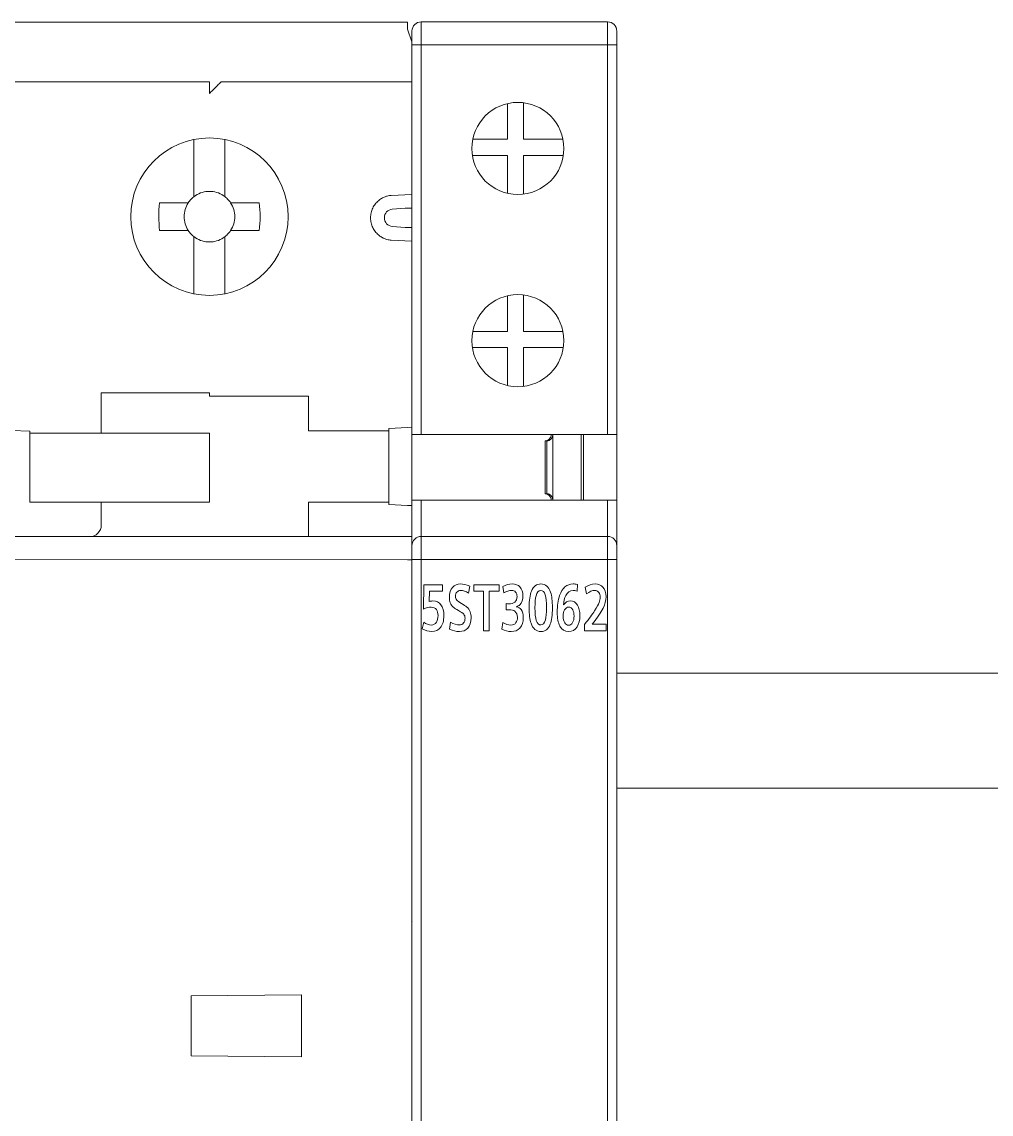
# Model space of a CAD drawing. Header units: millimetres. Extents: x 1359 to 3577, y 1336 to 3557.
# Drawn here: x 3165.74 to 3207.85, y 2729.9 to 2777.34 of the extents above; entities that cross this region are included whole.
import ezdxf

# ---------------------------------------------------------------- set-up
doc = ezdxf.new("R2010")
doc.units = ezdxf.units.MM
doc.layers.add('000-PI-Oprema', color=30, linetype='Continuous', lineweight=5)
doc.layers.add('002-PI-Kabelska kanalica', color=150, linetype='Continuous')

msp = doc.modelspace()

# ---------------------------------------------------------------- linework, layer by layer
at = {"layer": '000-PI-Oprema', "color": 0, "lineweight": 0}
for p, q in [((3165.291, 2777.331), (3170.091, 2777.331)), ((3170.091, 2777.331), (3177.711, 2777.331)), ((3177.711, 2777.331), (3182.491, 2777.331)), ((3182.691, 2776.481), (3182.491, 2777.031)), ((3182.691, 2776.481), (3182.691, 2773.881)), ((3164.891, 2774.731), (3173.891, 2774.731)), ((3174.391, 2774.731), (3182.691, 2774.731)), ((3182.691, 2773.881), (3182.691, 2770.161)), ((3173.216, 2772.232), (3173.216, 2772.157)), ((3173.216, 2772.157), (3173.216, 2770.038)), ((3174.566, 2772.157), (3174.566, 2772.232)), ((3174.566, 2770.038), (3174.566, 2772.157)), ((3173.216, 2769.75), (3173.216, 2770.038)), ((3174.566, 2769.75), (3174.566, 2770.038)), ((3182.691, 2769.844), (3181.785, 2769.806)), ((3171.727, 2769.481), (3172.585, 2769.481)), ((3175.197, 2769.481), (3176.055, 2769.481)), ((3182.391, 2769.257), (3181.837, 2769.209)), ((3182.691, 2769.257), (3182.691, 2768.405)), ((3171.727, 2768.281), (3172.585, 2768.281)), ((3176.055, 2768.281), (3175.197, 2768.281)), ((3182.391, 2768.405), (3181.837, 2768.454)), ((3173.216, 2767.725), (3173.216, 2768.013)), ((3173.216, 2767.725), (3173.216, 2765.605)), ((3174.566, 2767.725), (3174.566, 2768.013)), ((3174.566, 2765.605), (3174.566, 2767.725)), ((3181.785, 2767.856), (3182.691, 2767.818)), ((3182.691, 2767.501), (3182.691, 2759.734)), ((3173.216, 2765.605), (3173.216, 2765.531)), ((3174.566, 2765.531), (3174.566, 2765.605)), ((3182.696, 2763.381), (3182.691, 2763.381)), ((3173.891, 2761.231), (3169.191, 2761.231)), ((3169.191, 2759.481), (3169.191, 2761.231)), ((3173.891, 2761.081), (3173.891, 2761.231)), ((3178.191, 2761.081), (3173.891, 2761.081)), ((3178.191, 2759.581), (3178.191, 2761.081)), ((3165.291, 2759.599), (3166.091, 2759.557)), ((3182.491, 2759.723), (3181.691, 2759.681)), ((3181.691, 2759.581), (3181.691, 2759.681)), ((3182.691, 2759.734), (3182.491, 2759.723)), ((3182.691, 2759.734), (3182.691, 2756.329)), ((3166.091, 2759.557), (3166.091, 2759.481)), ((3166.091, 2759.481), (3169.191, 2759.481)), ((3166.091, 2759.481), (3166.091, 2756.481)), ((3169.191, 2759.481), (3169.591, 2759.481)), ((3169.591, 2759.481), (3173.891, 2759.481)), ((3173.891, 2759.481), (3173.891, 2756.481)), ((3178.591, 2759.581), (3178.191, 2759.581)), ((3181.691, 2759.581), (3178.591, 2759.581)), ((3181.691, 2756.481), (3181.691, 2759.581)), ((3182.691, 2758.781), (3182.696, 2758.781)), ((3169.191, 2756.481), (3166.091, 2756.481)), ((3169.191, 2756.481), (3169.591, 2756.481)), ((3169.191, 2756.481), (3169.191, 2755.481)), ((3173.891, 2756.481), (3169.591, 2756.481)), ((3178.191, 2756.481), (3178.591, 2756.481)), ((3178.191, 2756.481), (3178.191, 2754.981)), ((3181.691, 2756.481), (3178.591, 2756.481)), ((3181.691, 2756.381), (3181.691, 2756.481)), ((3182.491, 2756.339), (3181.691, 2756.381)), ((3182.491, 2756.339), (3182.691, 2756.329)), ((3182.691, 2756.329), (3182.691, 2754.131)), ((3182.691, 2754.981), (3165.091, 2754.981)), ((3182.491, 2753.981), (3165.091, 2753.986)), ((3182.491, 2753.981), (3182.691, 2753.981)), ((3182.691, 2754.131), (3182.691, 2729.964)), ((3182.691, 2749.281), (3182.696, 2749.281)), ((3182.696, 2746.936), (3182.691, 2746.931)), ((3182.691, 2739.531), (3182.696, 2739.526)), ((3182.691, 2738.281), (3182.696, 2738.295)), ((3173.091, 2735.031), (3177.891, 2735.073)), ((3173.091, 2732.431), (3173.091, 2735.031)), ((3177.891, 2735.073), (3177.891, 2732.389)), ((3177.891, 2732.389), (3173.091, 2732.431))]:
    msp.add_line(p, q, dxfattribs=at)
at = {"layer": '000-PI-Oprema', "color": 0, "linetype": 'ByBlock', "lineweight": 0}
for p, q in [((3183.091, 2777.344), (3191.191, 2777.344)), ((3183.091, 2776.344), (3183.091, 2777.344)), ((3191.191, 2776.344), (3191.191, 2777.344)), ((3182.691, 2776.344), (3182.691, 2776.944)), ((3191.591, 2776.944), (3191.591, 2776.344)), ((3182.691, 2759.419), (3182.691, 2776.344)), ((3183.091, 2776.344), (3182.691, 2776.344)), ((3183.091, 2759.419), (3183.091, 2776.344)), ((3183.091, 2776.344), (3191.191, 2776.344)), ((3191.191, 2759.419), (3191.191, 2776.344)), ((3191.591, 2776.344), (3191.191, 2776.344)), ((3191.591, 2776.344), (3191.591, 2759.419)), ((3186.84, 2773.792), (3186.84, 2772.244)), ((3187.54, 2773.828), (3187.54, 2772.244)), ((3185.332, 2772.244), (3186.84, 2772.244)), ((3187.54, 2772.244), (3189.251, 2772.244)), ((3185.314, 2771.544), (3186.84, 2771.544)), ((3186.84, 2771.544), (3186.84, 2769.895)), ((3187.54, 2769.86), (3187.54, 2771.544)), ((3189.269, 2771.544), (3187.54, 2771.544)), ((3186.84, 2765.442), (3186.84, 2763.894)), ((3187.54, 2765.478), (3187.54, 2763.894)), ((3185.332, 2763.894), (3186.84, 2763.894)), ((3187.54, 2763.894), (3189.251, 2763.894)), ((3186.84, 2763.194), (3185.314, 2763.194)), ((3186.84, 2763.194), (3186.84, 2761.545)), ((3189.269, 2763.194), (3187.54, 2763.194)), ((3187.54, 2761.51), (3187.54, 2763.194)), ((3183.091, 2759.419), (3182.691, 2759.419)), ((3182.691, 2759.144), (3182.691, 2759.419)), ((3182.691, 2756.569), (3182.691, 2759.144)), ((3191.191, 2759.419), (3183.091, 2759.419)), ((3188.481, 2756.844), (3188.481, 2759.144)), ((3188.481, 2759.144), (3188.552, 2759.144)), ((3188.552, 2756.844), (3188.552, 2759.144)), ((3188.567, 2759.144), (3188.552, 2759.144)), ((3188.814, 2759.419), (3188.814, 2756.569)), ((3190.036, 2756.569), (3190.036, 2759.419)), ((3190.141, 2759.419), (3190.141, 2756.569)), ((3191.591, 2759.419), (3191.191, 2759.419)), ((3191.591, 2759.419), (3191.591, 2756.569)), ((3188.552, 2756.844), (3188.481, 2756.844)), ((3188.567, 2756.844), (3188.552, 2756.844)), ((3182.691, 2754.594), (3182.691, 2756.569)), ((3182.691, 2756.569), (3183.091, 2756.569)), ((3191.191, 2756.569), (3183.091, 2756.569)), ((3183.091, 2756.569), (3183.091, 2754.994)), ((3191.191, 2756.569), (3191.591, 2756.569)), ((3191.191, 2754.994), (3191.191, 2756.569)), ((3191.591, 2756.569), (3191.591, 2754.594)), ((3191.191, 2754.994), (3183.091, 2754.994)), ((3183.091, 2753.994), (3183.091, 2754.994)), ((3191.191, 2753.994), (3191.191, 2754.994)), ((3182.691, 2753.994), (3182.691, 2754.594)), ((3191.591, 2754.594), (3191.591, 2753.994)), ((3182.691, 2727.383), (3182.691, 2753.994)), ((3183.091, 2753.994), (3182.691, 2753.994)), ((3183.091, 2727.638), (3183.091, 2753.994)), ((3191.191, 2753.994), (3183.091, 2753.994)), ((3191.591, 2753.994), (3191.191, 2753.994)), ((3191.191, 2727.638), (3191.191, 2753.994)), ((3191.591, 2753.994), (3191.591, 2727.383)), ((3191.591, 2753.994), (3191.591, 2727.383)), ((3183.19, 2751.836), (3183.213, 2752.894)), ((3183.213, 2752.894), (3184.024, 2752.894)), ((3183.455, 2752.612), (3183.443, 2752.166)), ((3184.024, 2752.612), (3183.455, 2752.612)), ((3184.024, 2752.894), (3184.024, 2752.612)), ((3185.201, 2752.826), (3185.151, 2752.529)), ((3185.38, 2752.612), (3185.38, 2752.894)), ((3185.38, 2752.894), (3186.473, 2752.894)), ((3185.798, 2752.612), (3185.38, 2752.612)), ((3185.798, 2750.894), (3185.798, 2752.612)), ((3186.473, 2752.612), (3186.049, 2752.612)), ((3186.049, 2752.612), (3186.049, 2750.894)), ((3186.473, 2752.894), (3186.473, 2752.612)), ((3186.683, 2752.537), (3186.634, 2752.819)), ((3189.884, 2752.904), (3189.864, 2752.61)), ((3190.278, 2752.496), (3190.217, 2752.787)), ((3186.785, 2751.799), (3186.785, 2752.071)), ((3183.132, 2750.984), (3183.201, 2751.272)), ((3184.323, 2750.964), (3184.359, 2751.269)), ((3186.591, 2750.966), (3186.643, 2751.252)), ((3190.192, 2750.894), (3190.192, 2751.172)), ((3190.524, 2751.176), (3191.132, 2751.176)), ((3191.132, 2751.176), (3191.132, 2750.894)), ((3186.049, 2750.894), (3185.798, 2750.894)), ((3191.132, 2750.894), (3190.192, 2750.894))]:
    msp.add_line(p, q, dxfattribs=at)
for centre in [(3187.291, 2771.844), (3187.291, 2763.494)]:
    msp.add_circle(centre, 2, dxfattribs=at)
at = {"layer": '000-PI-Oprema', "color": 0, "lineweight": 0}
msp.add_circle((3173.891, 2768.881), 3.418, dxfattribs=at)
at = {"layer": '000-PI-Oprema', "color": 0, "linetype": 'ByBlock', "lineweight": 0}
for centre, start, end in [((3183.091, 2776.944), 90, 180), ((3191.191, 2776.944), 0, 90), ((3183.091, 2754.594), 90, 180), ((3191.191, 2754.594), 0, 90)]:
    msp.add_arc(centre, 0.4, start, end, dxfattribs=at)
at = {"layer": '000-PI-Oprema', "color": 0, "lineweight": 0}
for centre, radius, start, end in [((3173.891, 2768.881), 1.1, 136.9319, 146.9443), ((3173.891, 2768.881), 1.1, 135, 136.9319), ((3173.891, 2768.881), 1.1, 123.0557, 133.0681), ((3173.891, 2768.881), 1.1, 46.9319, 56.9443), ((3173.891, 2768.881), 1.1, 45, 46.9319), ((3173.891, 2768.881), 1.1, 43.0681, 45), ((3173.891, 2768.881), 1.1, 33.0557, 43.0681), ((3173.891, 2768.881), 1.1, 213.0557, 223.0681), ((3173.891, 2768.881), 1.1, 316.9319, 326.9443), ((3173.891, 2768.881), 1.1, 226.9319, 236.9443), ((3173.891, 2768.881), 1.1, 303.0557, 313.0681), ((3173.891, 2768.881), 1.1, 313.0681, 315), ((3173.891, 2768.881), 1.1, 315, 316.9319), ((3168.691, 2755.481), 0.5, 270, 0)]:
    msp.add_arc(centre, radius, start, end, dxfattribs=at)
for points, knots in [([(3182.491, 2777.031), (3182.491, 2777.088), (3182.491, 2777.141), (3182.491, 2777.277), (3182.491, 2777.331), (3182.491, 2777.331)], [0.262243, 0.262243, 0.262243, 0.262243, 0.5, 0.5, 1, 1, 1, 1]), ([(3173.891, 2774.231), (3173.891, 2774.362), (3173.891, 2774.492), (3173.891, 2774.677), (3173.891, 2774.731), (3173.891, 2774.731)], [0, 0, 0, 0, 0.5, 0.5, 1, 1, 1, 1]), ([(3173.891, 2774.231), (3173.913, 2774.253), (3173.957, 2774.297), (3174.021, 2774.361), (3174.092, 2774.432), (3174.169, 2774.509), (3174.245, 2774.585), (3174.308, 2774.648), (3174.355, 2774.695), (3174.386, 2774.726), (3174.389, 2774.729), (3174.391, 2774.731)], [0, 0, 0, 0, 0.097283, 0.192791, 0.287384, 0.42418, 0.554334, 0.675821, 0.789691, 0.896334, 1, 1, 1, 1]), ([(3182.691, 2770.16), (3182.691, 2770.16), (3182.691, 2770.158), (3182.691, 2770.145), (3182.691, 2770.123), (3182.691, 2770.084), (3182.691, 2770.014), (3182.691, 2769.901), (3182.691, 2769.763), (3182.691, 2769.606), (3182.691, 2769.435), (3182.691, 2769.316), (3182.691, 2769.257)], [0, 0, 0, 0, 0.062572, 0.124512, 0.186422, 0.248903, 0.373491, 0.498598, 0.623567, 0.749199, 0.874318, 1, 1, 1, 1]), ([(3174.491, 2769.803), (3174.314, 2769.919), (3174.103, 2769.981), (3173.68, 2769.981), (3173.469, 2769.919), (3173.291, 2769.803)], [0, 0, 0, 0, 0.5, 0.5, 1, 1, 1, 1]), ([(3181.785, 2767.856), (3181.754, 2767.86), (3181.694, 2767.867), (3181.605, 2767.888), (3181.494, 2767.924), (3181.365, 2767.987), (3181.22, 2768.092), (3181.088, 2768.231), (3180.979, 2768.408), (3180.907, 2768.611), (3180.883, 2768.831), (3180.907, 2769.052), (3180.979, 2769.254), (3181.088, 2769.432), (3181.219, 2769.57), (3181.365, 2769.676), (3181.508, 2769.744), (3181.649, 2769.789), (3181.739, 2769.8), (3181.785, 2769.806)], [0, 0, 0, 0, 0.031513, 0.062833, 0.094232, 0.152293, 0.210532, 0.279327, 0.348301, 0.424071, 0.50002, 0.57579, 0.651739, 0.720534, 0.789508, 0.84757, 0.905809, 0.95275, 1, 1, 1, 1]), ([(3171.727, 2769.481), (3171.703, 2769.282), (3171.679, 2768.881), (3171.703, 2768.48), (3171.728, 2768.281), (3171.727, 2768.281)], [0, 0, 0, 0, 0.5, 1, 1.000008, 1.000008, 1.000008, 1.000008]), ([(3175.197, 2769.481), (3175.13, 2769.481), (3175.005, 2769.481), (3174.874, 2769.481), (3174.813, 2769.481)], [0, 0, 0, 0, 0.54278, 1, 1, 1, 1]), ([(3181.837, 2768.454), (3181.744, 2768.462), (3181.654, 2768.506), (3181.528, 2768.644), (3181.491, 2768.738), (3181.491, 2768.925), (3181.528, 2769.018), (3181.654, 2769.156), (3181.744, 2769.2), (3181.837, 2769.209)], [0, 0, 0, 0, 0.25, 0.25, 0.5, 0.5, 0.75, 0.75, 1, 1, 1, 1]), ([(3182.691, 2769.257), (3182.691, 2769.257), (3182.659, 2769.257), (3182.548, 2769.257), (3182.47, 2769.257), (3182.391, 2769.257)], [0, 0, 0, 0, 0.5, 0.5, 1, 1, 1, 1]), ([(3172.969, 2768.281), (3172.969, 2768.281), (3172.854, 2768.459), (3172.791, 2768.67), (3172.791, 2768.881)], [0, 0, 0, 0, 0.0000079, 0.5000079, 0.5000079, 0.5000079, 0.5000079]), ([(3172.585, 2768.281), (3172.653, 2768.281), (3172.777, 2768.281), (3172.909, 2768.281), (3172.969, 2768.281)], [0, 0, 0, 0, 0.54278, 1, 1, 1, 1]), ([(3175.197, 2768.281), (3175.13, 2768.281), (3175.006, 2768.281), (3174.874, 2768.281), (3174.813, 2768.281)], [0, 0, 0, 0, 0.540007, 1, 1, 1, 1]), ([(3182.691, 2768.405), (3182.691, 2768.405), (3182.662, 2768.405), (3182.545, 2768.405), (3182.462, 2768.405), (3182.391, 2768.405)], [0, 0, 0, 0, 0.5, 0.5, 1, 1, 1, 1]), ([(3182.691, 2768.405), (3182.691, 2768.376), (3182.691, 2768.316), (3182.691, 2768.229), (3182.691, 2768.142), (3182.691, 2768.031), (3182.691, 2767.899), (3182.691, 2767.762), (3182.691, 2767.648), (3182.691, 2767.566), (3182.691, 2767.512), (3182.691, 2767.505), (3182.691, 2767.502)], [0, 0, 0, 0, 0.06314, 0.125631, 0.188079, 0.251095, 0.376332, 0.501694, 0.62641, 0.751388, 0.875439, 1, 1, 1, 1]), ([(3173.291, 2767.959), (3173.469, 2767.844), (3173.68, 2767.781), (3174.103, 2767.781), (3174.314, 2767.844), (3174.491, 2767.959)], [0, 0, 0, 0, 0.5, 0.5, 1, 1, 1, 1]), ([(3182.691, 2754.131), (3182.691, 2754.13), (3182.691, 2754.128), (3182.691, 2754.113), (3182.691, 2754.085), (3182.691, 2754.041), (3182.691, 2754.001), (3182.691, 2753.981)], [0, 0, 0, 0, 0.169382, 0.332374, 0.500748, 0.7482, 1, 1, 1, 1])]:
    msp.add_open_spline(points, degree=3, knots=knots, dxfattribs=at)
for points in [[(3173.113, 2769.659), (3173.122, 2769.668), (3173.131, 2769.676), (3173.14, 2769.685)], [(3172.969, 2769.481), (3172.835, 2769.481), (3172.709, 2769.481), (3172.585, 2769.481)], [(3172.791, 2768.881), (3172.791, 2769.093), (3172.854, 2769.304), (3172.969, 2769.481)], [(3174.991, 2768.881), (3174.991, 2769.093), (3174.929, 2769.304), (3174.813, 2769.481)], [(3176.055, 2768.281), (3176.103, 2768.68), (3176.103, 2769.083), (3176.055, 2769.481)], [(3174.813, 2768.281), (3174.929, 2768.459), (3174.991, 2768.67), (3174.991, 2768.881)], [(3173.113, 2768.103), (3173.105, 2768.112), (3173.096, 2768.121), (3173.088, 2768.13)], [(3173.14, 2768.078), (3173.131, 2768.086), (3173.122, 2768.095), (3173.113, 2768.103)]]:
    msp.add_open_spline(points, degree=3, dxfattribs=at)
at = {"layer": '000-PI-Oprema', "color": 0, "linetype": 'ByBlock', "lineweight": 0}
for points, knots in [([(3188.487, 2759.144), (3188.507, 2759.144), (3188.548, 2759.15), (3188.609, 2759.18), (3188.665, 2759.227), (3188.709, 2759.289), (3188.736, 2759.355), (3188.744, 2759.4), (3188.745, 2759.419)], [0, 0, 0, 0, 0.175589, 0.351177, 0.526766, 0.702354, 0.877943, 1, 1, 1, 1]), ([(3188.813, 2759.419), (3188.812, 2759.407), (3188.811, 2759.395), (3188.807, 2759.373), (3188.804, 2759.363), (3188.798, 2759.343), (3188.795, 2759.334), (3188.784, 2759.306), (3188.775, 2759.288), (3188.759, 2759.263), (3188.753, 2759.255), (3188.741, 2759.239), (3188.728, 2759.224), (3188.715, 2759.212), (3188.701, 2759.199), (3188.694, 2759.194), (3188.673, 2759.178), (3188.659, 2759.169), (3188.637, 2759.16), (3188.63, 2759.157), (3188.616, 2759.152), (3188.61, 2759.15), (3188.59, 2759.145), (3188.578, 2759.144), (3188.567, 2759.144)], [0, 0, 0, 0, 0.078296, 0.078296, 0.144132, 0.144132, 0.209968, 0.209968, 0.34164, 0.34164, 0.407476, 0.407476, 0.473312, 0.539148, 0.539148, 0.604984, 0.604984, 0.736656, 0.736656, 0.802492, 0.802492, 0.868328, 0.868328, 1, 1, 1, 1]), ([(3188.745, 2756.569), (3188.744, 2756.588), (3188.736, 2756.633), (3188.709, 2756.699), (3188.665, 2756.761), (3188.609, 2756.808), (3188.548, 2756.837), (3188.507, 2756.844), (3188.487, 2756.844)], [0, 0, 0, 0, 0.122057, 0.297646, 0.473234, 0.648823, 0.824411, 1, 1, 1, 1]), ([(3188.567, 2756.844), (3188.578, 2756.844), (3188.59, 2756.843), (3188.61, 2756.838), (3188.616, 2756.836), (3188.63, 2756.831), (3188.637, 2756.828), (3188.659, 2756.818), (3188.673, 2756.81), (3188.694, 2756.794), (3188.701, 2756.789), (3188.715, 2756.777), (3188.728, 2756.763), (3188.741, 2756.749), (3188.753, 2756.733), (3188.759, 2756.725), (3188.775, 2756.7), (3188.784, 2756.682), (3188.795, 2756.654), (3188.798, 2756.644), (3188.804, 2756.625), (3188.807, 2756.615), (3188.811, 2756.593), (3188.812, 2756.581), (3188.813, 2756.569)], [0, 0, 0, 0, 0.131674, 0.131674, 0.197511, 0.197511, 0.263348, 0.263348, 0.395022, 0.395022, 0.460859, 0.460859, 0.526697, 0.592534, 0.592534, 0.658371, 0.658371, 0.790045, 0.790045, 0.855882, 0.855882, 0.921719, 0.921719, 1, 1, 1, 1]), ([(3184.354, 2752.112), (3184.33, 2752.177), (3184.318, 2752.252), (3184.318, 2752.531), (3184.367, 2752.68), (3184.546, 2752.881), (3184.658, 2752.927), (3184.918, 2752.927), (3185.051, 2752.893), (3185.201, 2752.826)], [0, 0, 0, 0, 0.147499, 0.147499, 0.478915, 0.478915, 0.764253, 0.764253, 1, 1, 1, 1]), ([(3184.645, 2752.576), (3184.602, 2752.529), (3184.581, 2752.468), (3184.581, 2752.326), (3184.599, 2752.272), (3184.635, 2752.228)], [0, 0, 0, 0, 0.539326, 0.539326, 1, 1, 1, 1]), ([(3185.151, 2752.529), (3185.018, 2752.605), (3184.904, 2752.644), (3184.74, 2752.644), (3184.685, 2752.622), (3184.645, 2752.576)], [0, 0, 0, 0, 0.576744, 0.576744, 1, 1, 1, 1]), ([(3186.634, 2752.819), (3186.766, 2752.891), (3186.902, 2752.927), (3187.187, 2752.927), (3187.299, 2752.883), (3187.467, 2752.707), (3187.51, 2752.577), (3187.51, 2752.241), (3187.467, 2752.113), (3187.382, 2752.026)], [0, 0, 0, 0, 0.239001, 0.239001, 0.484461, 0.484461, 0.74061, 0.74061, 1, 1, 1, 1]), ([(3187.193, 2752.575), (3187.151, 2752.623), (3187.09, 2752.647), (3186.919, 2752.647), (3186.81, 2752.61), (3186.683, 2752.537)], [0, 0, 0, 0, 0.463252, 0.463252, 1, 1, 1, 1]), ([(3186.785, 2752.071), (3186.821, 2752.067), (3186.853, 2752.064), (3187.006, 2752.064), (3187.098, 2752.09), (3187.223, 2752.198), (3187.257, 2752.276), (3187.257, 2752.46), (3187.235, 2752.526), (3187.193, 2752.575)], [0, 0, 0, 0, 0.066415, 0.066415, 0.367554, 0.367554, 0.712028, 0.712028, 1, 1, 1, 1]), ([(3187.862, 2751.219), (3187.808, 2751.383), (3187.781, 2751.607), (3187.781, 2752.214), (3187.814, 2752.454), (3187.964, 2752.823), (3188.102, 2752.927), (3188.491, 2752.927), (3188.631, 2752.806), (3188.766, 2752.406), (3188.791, 2752.182), (3188.791, 2751.576), (3188.759, 2751.335), (3188.609, 2750.965), (3188.473, 2750.862), (3188.085, 2750.862), (3187.941, 2750.982), (3187.862, 2751.219)], [0, 0, 0, 0, 0.102607, 0.102607, 0.215344, 0.215344, 0.359602, 0.359602, 0.508449, 0.508449, 0.605424, 0.605424, 0.712738, 0.712738, 0.850747, 0.850747, 1, 1, 1, 1]), ([(3188.489, 2751.371), (3188.522, 2751.49), (3188.538, 2751.664), (3188.538, 2752.149), (3188.519, 2752.333), (3188.438, 2752.58), (3188.372, 2752.644), (3188.191, 2752.644), (3188.124, 2752.567), (3188.051, 2752.3), (3188.035, 2752.126), (3188.035, 2751.64), (3188.054, 2751.455), (3188.136, 2751.209), (3188.201, 2751.144), (3188.38, 2751.144), (3188.448, 2751.221), (3188.489, 2751.371)], [0, 0, 0, 0, 0.111532, 0.111532, 0.232718, 0.232718, 0.368116, 0.368116, 0.509326, 0.509326, 0.615302, 0.615302, 0.730693, 0.730693, 0.859368, 0.859368, 1, 1, 1, 1]), ([(3189.276, 2752.022), (3189.355, 2752.136), (3189.454, 2752.194), (3189.707, 2752.194), (3189.811, 2752.129), (3189.952, 2751.892), (3189.984, 2751.745), (3189.984, 2751.352), (3189.943, 2751.186), (3189.773, 2750.928), (3189.652, 2750.862), (3189.325, 2750.862), (3189.198, 2750.94), (3189.041, 2751.241), (3189.003, 2751.441), (3189.003, 2751.979), (3189.038, 2752.22), (3189.22, 2752.759), (3189.415, 2752.927), (3189.742, 2752.927), (3189.805, 2752.919), (3189.884, 2752.904)], [0, 0, 0, 0, 0.089461, 0.089461, 0.19129, 0.19129, 0.276772, 0.276772, 0.371724, 0.371724, 0.473605, 0.473605, 0.585698, 0.585698, 0.686027, 0.686027, 0.793303, 0.793303, 0.969646, 0.969646, 1, 1, 1, 1]), ([(3189.864, 2752.61), (3189.797, 2752.635), (3189.741, 2752.647), (3189.557, 2752.647), (3189.448, 2752.571), (3189.32, 2752.31), (3189.288, 2752.178), (3189.276, 2752.022)], [0, 0, 0, 0, 0.154498, 0.154498, 0.648893, 0.648893, 1, 1, 1, 1]), ([(3190.192, 2751.172), (3190.383, 2751.415), (3190.527, 2751.613), (3190.727, 2751.92), (3190.793, 2752.039), (3190.853, 2752.203), (3190.868, 2752.28), (3190.868, 2752.44), (3190.846, 2752.509), (3190.804, 2752.561)], [0, 0, 0, 0, 0.241599, 0.241599, 0.48433, 0.48433, 0.720892, 0.720892, 1, 1, 1, 1]), ([(3190.217, 2752.787), (3190.359, 2752.88), (3190.504, 2752.927), (3190.792, 2752.927), (3190.904, 2752.882), (3191.076, 2752.694), (3191.121, 2752.555), (3191.121, 2752.208), (3191.079, 2752.044), (3190.904, 2751.699), (3190.747, 2751.464), (3190.524, 2751.176)], [0, 0, 0, 0, 0.197997, 0.197997, 0.390323, 0.390323, 0.600635, 0.600635, 0.791326, 0.791326, 1, 1, 1, 1]), ([(3190.804, 2752.561), (3190.756, 2752.618), (3190.695, 2752.647), (3190.522, 2752.647), (3190.408, 2752.597), (3190.278, 2752.496)], [0, 0, 0, 0, 0.421978, 0.421978, 1, 1, 1, 1]), ([(3183.443, 2752.166), (3183.496, 2752.18), (3183.548, 2752.187), (3183.75, 2752.187), (3183.867, 2752.132), (3184.034, 2751.909), (3184.076, 2751.75), (3184.076, 2751.332), (3184.027, 2751.161), (3183.841, 2750.919), (3183.713, 2750.862), (3183.397, 2750.862), (3183.258, 2750.902), (3183.132, 2750.984)], [0, 0, 0, 0, 0.060999, 0.060999, 0.245846, 0.245846, 0.438646, 0.438646, 0.644032, 0.644032, 0.829922, 0.829922, 1, 1, 1, 1]), ([(3184.635, 2752.228), (3184.669, 2752.187), (3184.737, 2752.135), (3184.946, 2752.016), (3185.02, 2751.969), (3185.139, 2751.872), (3185.193, 2751.797), (3185.247, 2751.638), (3185.26, 2751.556), (3185.26, 2751.263), (3185.211, 2751.11), (3185.025, 2750.909), (3184.904, 2750.862), (3184.611, 2750.862), (3184.468, 2750.896), (3184.323, 2750.964)], [0, 0, 0, 0, 0.06591, 0.06591, 0.134283, 0.134283, 0.266631, 0.266631, 0.375393, 0.375393, 0.604525, 0.604525, 0.8097, 0.8097, 1, 1, 1, 1]), ([(3183.201, 2751.272), (3183.315, 2751.185), (3183.422, 2751.141), (3183.624, 2751.141), (3183.699, 2751.184), (3183.799, 2751.346), (3183.823, 2751.44), (3183.823, 2751.66), (3183.799, 2751.746), (3183.701, 2751.882), (3183.623, 2751.917), (3183.425, 2751.917), (3183.316, 2751.89), (3183.19, 2751.836)], [0, 0, 0, 0, 0.183777, 0.183777, 0.364802, 0.364802, 0.526509, 0.526509, 0.682114, 0.682114, 0.849904, 0.849904, 1, 1, 1, 1]), ([(3184.359, 2751.269), (3184.512, 2751.186), (3184.641, 2751.144), (3184.829, 2751.144), (3184.891, 2751.173), (3184.975, 2751.284), (3184.995, 2751.352), (3184.995, 2751.51), (3184.977, 2751.568), (3184.94, 2751.611)], [0, 0, 0, 0, 0.317436, 0.317436, 0.566113, 0.566113, 0.793249, 0.793249, 1, 1, 1, 1]), ([(3184.94, 2751.611), (3184.907, 2751.649), (3184.832, 2751.703), (3184.612, 2751.833), (3184.542, 2751.878), (3184.508, 2751.906)], [0, 0, 0, 0, 0.523034, 0.523034, 1, 1, 1, 1]), ([(3187.216, 2751.936), (3187.311, 2751.916), (3187.383, 2751.874), (3187.494, 2751.726), (3187.525, 2751.611), (3187.525, 2751.272), (3187.476, 2751.121), (3187.29, 2750.91), (3187.165, 2750.86), (3186.858, 2750.86), (3186.721, 2750.896), (3186.591, 2750.966)], [0, 0, 0, 0, 0.141634, 0.141634, 0.328912, 0.328912, 0.577481, 0.577481, 0.802092, 0.802092, 1, 1, 1, 1]), ([(3186.643, 2751.252), (3186.759, 2751.177), (3186.873, 2751.14), (3187.086, 2751.14), (3187.16, 2751.175), (3187.251, 2751.309), (3187.272, 2751.386), (3187.272, 2751.598), (3187.234, 2751.685), (3187.102, 2751.783), (3187.017, 2751.804), (3186.874, 2751.804), (3186.834, 2751.802), (3186.785, 2751.799)], [0, 0, 0, 0, 0.211724, 0.211724, 0.403351, 0.403351, 0.56896, 0.56896, 0.788487, 0.788487, 0.955678, 0.955678, 1, 1, 1, 1]), ([(3189.322, 2751.802), (3189.28, 2751.732), (3189.26, 2751.64), (3189.26, 2751.406), (3189.282, 2751.311), (3189.325, 2751.241)], [0, 0, 0, 0, 0.4819, 0.4819, 1, 1, 1, 1]), ([(3189.325, 2751.241), (3189.369, 2751.171), (3189.427, 2751.135), (3189.569, 2751.135), (3189.626, 2751.172), (3189.711, 2751.319), (3189.731, 2751.414), (3189.731, 2751.648), (3189.713, 2751.739), (3189.634, 2751.881), (3189.576, 2751.919), (3189.428, 2751.919), (3189.368, 2751.88), (3189.322, 2751.802)], [0, 0, 0, 0, 0.167151, 0.167151, 0.337013, 0.337013, 0.499217, 0.499217, 0.654961, 0.654961, 0.829259, 0.829259, 1, 1, 1, 1])]:
    msp.add_open_spline(points, degree=3, knots=knots, dxfattribs=at)
for points in [[(3184.508, 2751.906), (3184.434, 2751.965), (3184.383, 2752.034), (3184.354, 2752.112)], [(3187.382, 2752.026), (3187.342, 2751.983), (3187.286, 2751.954), (3187.216, 2751.936)]]:
    msp.add_open_spline(points, degree=3, dxfattribs=at)
at = {"layer": '002-PI-Kabelska kanalica', "color": 0, "linetype": 'ByBlock', "lineweight": 0, "ltscale": 0.25}
for p, q in [((3191.591, 2749.056), (3272.859, 2749.056)), ((3191.591, 2744.056), (3272.859, 2744.056))]:
    msp.add_line(p, q, dxfattribs=at)

doc.saveas('drawing.dxf')
